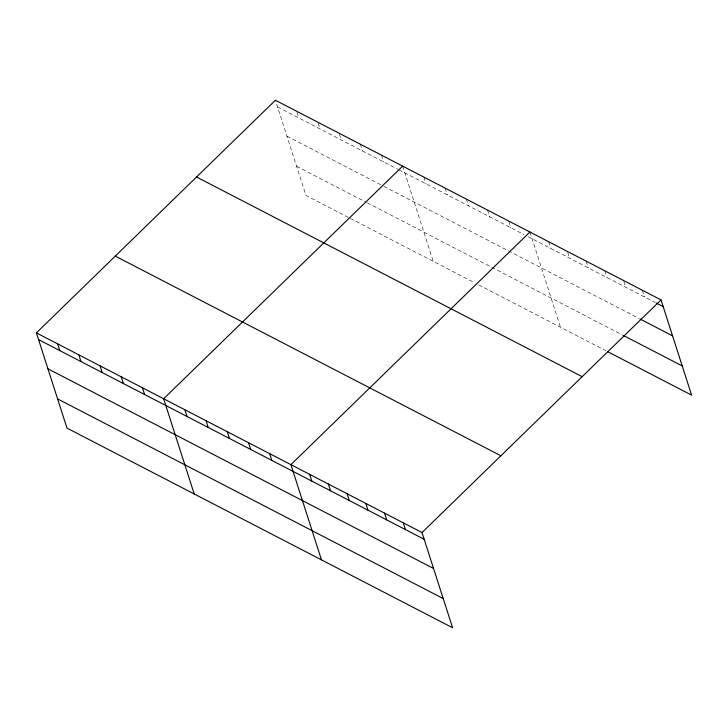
<?xml version="1.0" encoding="UTF-8"?>
<svg xmlns="http://www.w3.org/2000/svg" width="728" height="728" viewBox="0 0 728 728"><rect width="100%" height="100%" fill="white"/><g stroke="black" fill="none" stroke-linecap="round" stroke-linejoin="round"><path stroke-width="0.55" stroke-dasharray="3.64 2.73" d="M277.577 106.98L397.761 169.205M398.771 169.733L524.005 234.571M528.046 236.664L655.309 302.557M286.95 136.172L382.892 185.858M383.902 186.377L639.048 318.491M296.605 166.257L366.293 202.339M367.303 202.866L622.094 334.789M348.403 217.417L305.978 195.459L275.721 101.201M350.423 218.464L474.647 282.792M478.687 284.885L605.832 350.723M642.296 290.208L644.462 296.942M623.878 281.472L625.734 287.251M604.841 270.807L607.006 277.55M586.104 261.115L588.27 267.849M567.685 252.379L569.542 258.158M548.648 241.714L550.814 248.457M529.92 232.023L560.487 327.236M508.708 221.039L510.874 227.773M487.496 210.055L489.662 216.798M466.293 199.072L468.459 205.815M445.081 188.088L447.247 194.831M423.878 177.113L426.035 183.847M402.666 166.13L433.233 261.352M381.454 155.146L383.62 161.889M360.251 144.162L362.408 150.905M339.348 134.143L341.204 139.922M318.136 123.168L319.992 128.938M296.933 112.185L298.78 117.954"/><path stroke-width="1.09" d="M36.4 332.878L422.022 532.541L452.589 627.764L66.976 428.091L36.4 332.878L275.411 100.237L661.024 299.909L691.6 395.122L607.807 351.742M402.666 166.13L163.654 398.762L194.221 493.984M529.92 232.023L290.909 464.655L321.476 559.878M422.022 532.541L661.024 299.909M656.292 303.076L663.19 306.643M640.039 319.001L672.563 335.845M623.077 335.299L682.227 365.929M196.533 177.004L582.154 376.676M115.27 256.101L500.891 455.774M38.566 339.612L424.178 539.284M47.939 368.814L433.551 568.477M57.594 398.899L443.216 598.562M403.285 522.841L405.451 529.584M384.557 513.149L386.723 519.883M365.829 503.448L367.995 510.182M347.101 493.748L349.258 500.491M328.364 484.047L330.53 490.79M309.637 474.356L311.802 481.09M269.697 453.671L271.863 460.415M248.494 442.688L250.65 449.431M227.282 431.713L229.447 438.447M206.07 420.729L208.235 427.463M184.867 409.746L187.023 416.489M142.442 387.778L144.608 394.521M121.239 376.804L123.396 383.538M100.027 365.82L102.193 372.554M78.815 354.836L80.981 361.579M57.612 343.853L59.769 350.596"/></g></svg>
